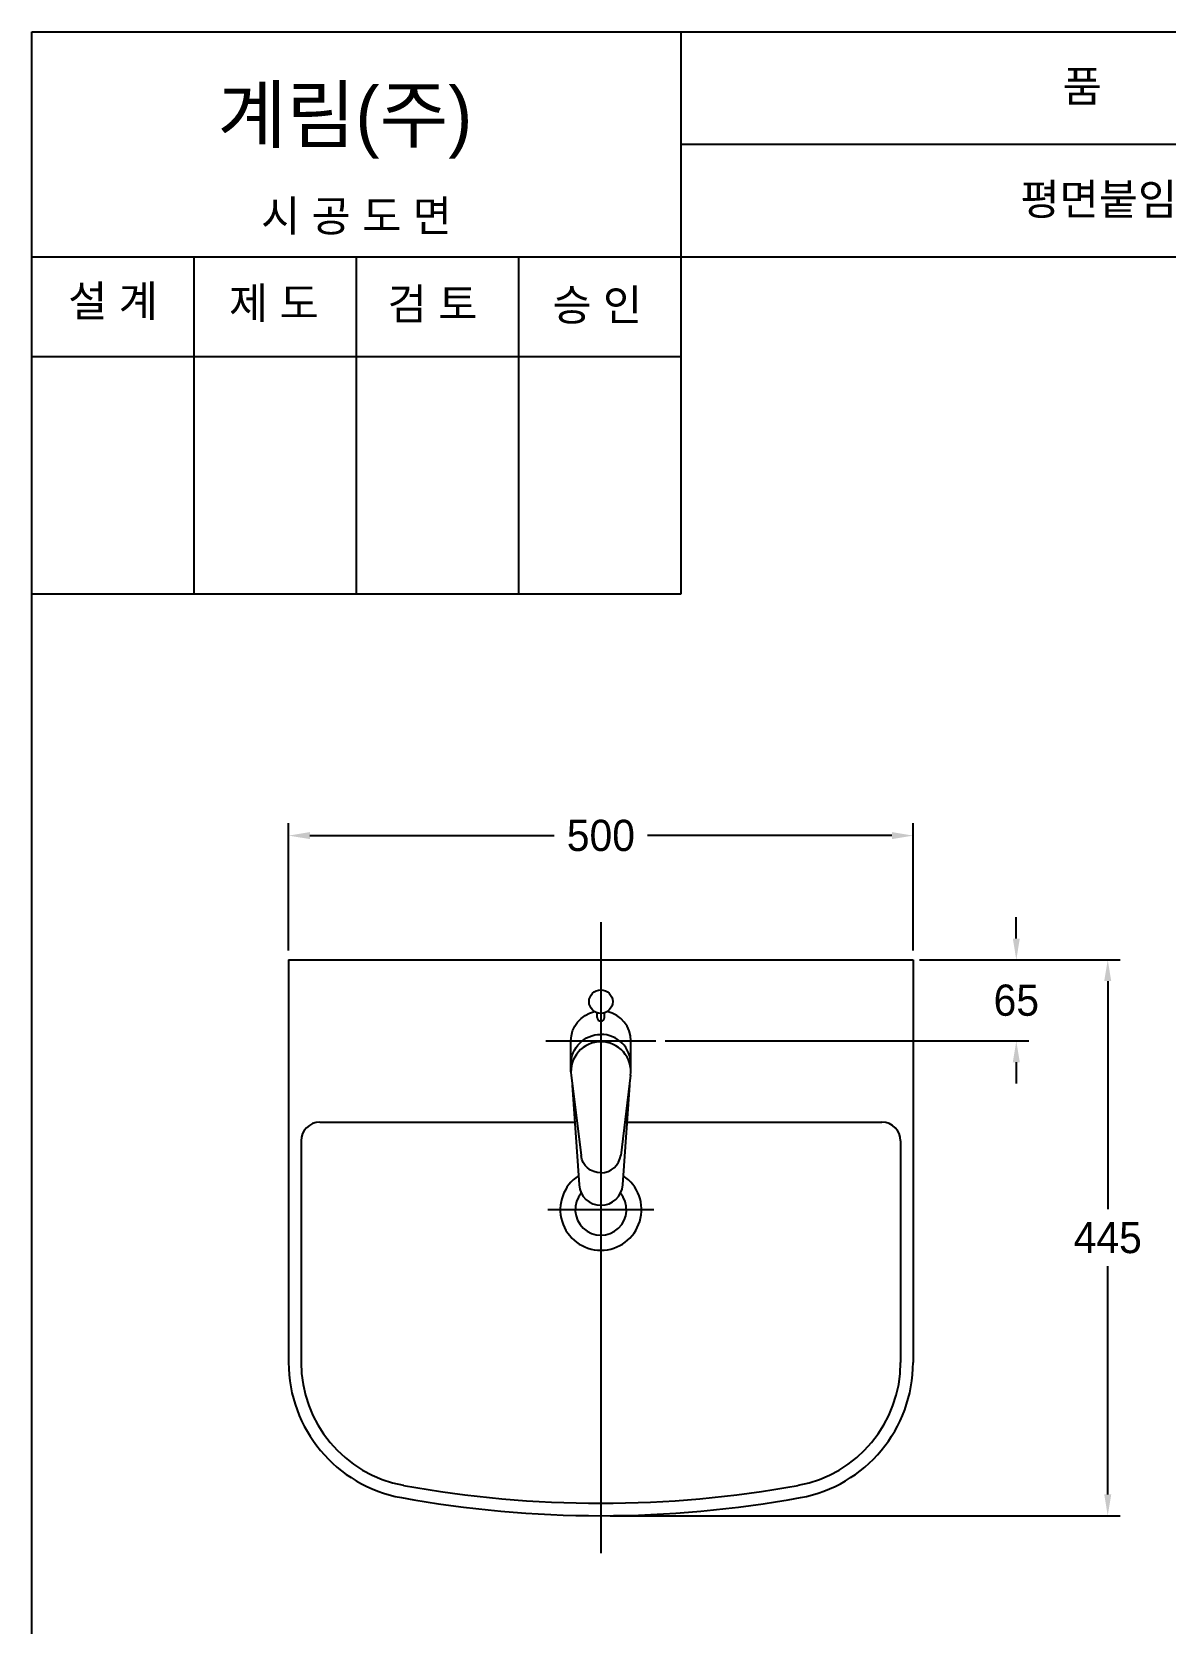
# Model space of a CAD drawing. Header units: millimetres. Extents: x 0 to 1800, y -67 to 2530.
# Drawn here: x 0 to 907, y 1256 to 2530 of the extents above; entities that cross this region are included whole.
import ezdxf
from ezdxf.enums import TextEntityAlignment as Align
from ezdxf.lldxf.tags import DXFTag

# ---------------------------------------------------------------- set-up
doc = ezdxf.new("R2010")
doc.units = ezdxf.units.MM
doc.layers.get('Defpoints').update_dxf_attribs({"color": 1})
for name, color, linetype in [('TEXT', 7, 'Continuous'), ('내부선 및 부속', 4, 'Continuous'), ('도각라인', 7, 'Continuous'), ('외형선', 3, 'Continuous'), ('중심선', 1, 'DASHED')]:
    doc.layers.add(name, color=color, linetype=linetype)
doc.styles.add('____', font='')
doc.styles.add('타이틀', font='H2GTRM.TTF', dxfattribs={"height": 25})
doc.styles.get('____').set_extended_font_data('굴림')
tags = doc.linetypes.add('DASHDOT', pattern=[70, 31, -13, 13, -13]).pattern_tags.tags
tags[10:11] = [DXFTag(74, 4), DXFTag(75, 0), DXFTag(340, '0'), DXFTag(46, 0.0), DXFTag(50, 0.0), DXFTag(44, 0.0), DXFTag(45, 0.0)]
tags[8:9] = [DXFTag(74, 4), DXFTag(75, 0), DXFTag(340, '0'), DXFTag(46, 0.0), DXFTag(50, 0.0), DXFTag(44, 0.0), DXFTag(45, 0.0)]
tags[6:7] = [DXFTag(74, 4), DXFTag(75, 0), DXFTag(340, '0'), DXFTag(46, 0.0), DXFTag(50, 0.0), DXFTag(44, 0.0), DXFTag(45, 0.0)]
tags[4:5] = [DXFTag(74, 4), DXFTag(75, 0), DXFTag(340, '0'), DXFTag(46, 0.0), DXFTag(50, 0.0), DXFTag(44, 0.0), DXFTag(45, 0.0)]
tags = doc.linetypes.add('DASHED', pattern=[25.72, 12.86, -12.86]).pattern_tags.tags
tags[6:7] = [DXFTag(74, 4), DXFTag(75, 0), DXFTag(340, '0'), DXFTag(46, 0.0), DXFTag(50, 0.0), DXFTag(44, 0.0), DXFTag(45, 0.0)]
tags[4:5] = [DXFTag(74, 4), DXFTag(75, 0), DXFTag(340, '0'), DXFTag(46, 0.0), DXFTag(50, 0.0), DXFTag(44, 0.0), DXFTag(45, 0.0)]
doc.dimstyles.new('MSADIM', dxfattribs={"dimtxt": 33, "dimasz": 17, "dimexe": 10, "dimexo": 7.5, "dimgap": 10, "dimtad": 0, "dimtih": 1, "dimtoh": 1, "dimdec": 0, "dimzin": 1, "dimdsep": 46, "dimtxsty": '____', "dimcen": 11.25, "dimadec": 0, "dimazin": 0, "dimtfac": 1, "dimtdec": 0, "dimtix": 1, "dimtmove": 0, "dimatfit": 3, "dimfxl": 0, "dimtolj": 1, "dimtzin": 1, "dimarcsym": 0})

# ---------------------------------------------------------------- blocks, each defined once
blk = doc.blocks.new('*D2')
at = {"color": 0, "lineweight": -2}
for p, q in [((788.2, 1804.2), (788.2, 1821.2)), ((710.6, 1787.2), (798.2, 1787.2)), ((507.1, 1722.2), (798.2, 1722.2)), ((788.2, 1705.2), (788.2, 1688.2))]:
    blk.add_line(p, q, dxfattribs=at)
at = {"color": 0}
for points in [[(785.4, 1804.2), (791, 1804.2), (788.2, 1787.2)], [(785.4, 1705.2), (791, 1705.2), (788.2, 1722.2)]]:
    blk.add_solid(points, dxfattribs=at)
at = {"layer": 'Defpoints', "color": 0}
for p in [(703.1, 1787.2), (499.6, 1722.2), (788.2, 1722.2)]:
    blk.add_point(p, dxfattribs=at)
at = {"color": 0, "insert": (788.2, 1754.7), "char_height": 25, "attachment_point": 5, "style": '____'}
blk.add_mtext('\\A1;65', dxfattribs=at)
blk = doc.blocks.new('*D3')
at = {"color": 0, "lineweight": -2}
for p, q in [((205.6, 1794.7), (205.6, 1896.6)), ((222.6, 1886.6), (418.2, 1886.6)), ((688.6, 1886.6), (492.9, 1886.6)), ((705.6, 1794.7), (705.6, 1896.6))]:
    blk.add_line(p, q, dxfattribs=at)
at = {"color": 0}
for points in [[(222.6, 1889.4), (222.6, 1883.8), (205.6, 1886.6)], [(688.6, 1889.4), (688.6, 1883.8), (705.6, 1886.6)]]:
    blk.add_solid(points, dxfattribs=at)
at = {"layer": 'Defpoints', "color": 0}
for p in [(705.6, 1886.6), (205.6, 1787.2), (705.6, 1787.2)]:
    blk.add_point(p, dxfattribs=at)
at = {"color": 0, "insert": (455.6, 1886.6), "char_height": 25, "attachment_point": 5, "style": '____'}
blk.add_mtext('\\A1;500', dxfattribs=at)
blk = doc.blocks.new('*D4')
at = {"color": 0, "lineweight": -2}
for p, q in [((710.6, 1787.2), (871.4, 1787.2)), ((861.4, 1770.2), (861.4, 1587.5)), ((861.4, 1359.2), (861.4, 1541.9)), ((463.1, 1342.2), (871.4, 1342.2))]:
    blk.add_line(p, q, dxfattribs=at)
at = {"color": 0}
for points in [[(858.6, 1770.2), (864.2, 1770.2), (861.4, 1787.2)], [(858.6, 1359.2), (864.2, 1359.2), (861.4, 1342.2)]]:
    blk.add_solid(points, dxfattribs=at)
at = {"layer": 'Defpoints', "color": 0}
for p in [(703.1, 1787.2), (455.6, 1342.2), (861.4, 1342.2)]:
    blk.add_point(p, dxfattribs=at)
at = {"color": 0, "insert": (861.4, 1564.7), "char_height": 25, "attachment_point": 5, "style": '____'}
blk.add_mtext('\\A1;445', dxfattribs=at)

msp = doc.modelspace()

# ---------------------------------------------------------------- linework, layer by layer
at = {"layer": '내부선 및 부속', "linetype": 'Continuous'}
for p, q in [((452.6, 1741.1), (452.6, 1744.7)), ((458.6, 1741.1), (458.6, 1744.7)), ((431.6, 1697.6), (431.6, 1722.2)), ((479.6, 1697.6), (479.6, 1722.2)), ((431.8, 1694.7), (439.7, 1630.6)), ((479.4, 1694.7), (471.5, 1630.6)), ((432.7, 1686.8), (438.1, 1607.1)), ((478.4, 1686.8), (473, 1607.1)), ((230.6, 1657.2), (434.7, 1657.2)), ((476.4, 1657.2), (680.6, 1657.2)), ((215.6, 1642.2), (215.6, 1464.9)), ((695.6, 1642.2), (695.6, 1464.9))]:
    msp.add_line(p, q, dxfattribs=at)
at = {"layer": '내부선 및 부속', "linetype": 'Continuous', "flags": 128}
for points in [[(431.6, 1722.2, -0.353764), (450.6, 1745.7)], [(431.6, 1703.5, -0.414213), (455.6, 1727.5)], [(455.6, 1616.6, -0.37856), (439.7, 1630.6)]]:
    msp.add_lwpolyline(points, format="xyb", dxfattribs=at)
at = {"layer": '내부선 및 부속', "linetype": 'Continuous'}
msp.add_circle((455.6, 1753.7), 9.44, dxfattribs=at)
for centre, radius, start, end in [((455.6, 1722.2), 24, 0, 77.9277), ((455.6, 1741.1), 3, 180, 360), ((455.6, 1697.6), 24, 90.0001, 187.0619), ((455.6, 1703.5), 24, 0, 90), ((455.6, 1697.6), 24, 352.9381, 90), ((230.6, 1642.2), 15, 90, 180), ((680.6, 1642.2), 15, 0, 90), ((455.6, 1632.6), 16, 270, 352.9386), ((455.6, 1587.2), 32.5, 123.5199, 56.48), ((455.6, 1608.2), 17.5, 183.8617, 356.1383), ((455.6, 1587.2), 20.5, 139.787, 40.2128), ((315.6, 1464.9), 100, 180, 259.6601), ((595.6, 1464.9), 100, 280.3399, 0), ((455.6, 2232.2), 880, 259.6601, 280.3399)]:
    msp.add_arc(centre, radius, start, end, dxfattribs=at)
for points in [[(431.8, 1699.8), (431.8, 1699.8), (431.8, 1699.8)], [(479.4, 1699.8), (479.4, 1699.8), (479.4, 1699.8)]]:
    msp.add_rational_spline(points, [0.951478421688, 0.951479792595, 0.951481163502], degree=2, dxfattribs=at)
at = {"layer": '도각라인'}
for p, q in [((0, 0), (0, 2530)), ((0, 2530), (1800, 2530)), ((520, 2080), (520, 2530)), ((520, 2440), (1800, 2440)), ((0, 2350), (1800, 2350)), ((130, 2080), (130, 2350)), ((260, 2080), (260, 2350)), ((390, 2080), (390, 2350)), ((0, 2270), (520, 2270)), ((0, 2080), (520, 2080))]:
    msp.add_line(p, q, dxfattribs=at)
at = {"layer": '외형선'}
for p, q in [((205.6, 1787.2), (705.6, 1787.2)), ((205.6, 1787.2), (205.6, 1464.9)), ((705.6, 1787.2), (705.6, 1464.9))]:
    msp.add_line(p, q, dxfattribs=at)
for centre, radius, start, end in [((315.6, 1464.9), 110, 180, 259.6601), ((595.6, 1464.9), 110, 280.3399, 0), ((455.6, 2232.2), 890, 259.6601, 280.3399)]:
    msp.add_arc(centre, radius, start, end, dxfattribs=at)
at = {"layer": '중심선', "linetype": 'DASHDOT'}
for p, q in [((455.6, 1817.2), (455.6, 1312.2)), ((411.6, 1722.2), (499.6, 1722.2)), ((413.1, 1587.2), (498.1, 1587.2))]:
    msp.add_line(p, q, dxfattribs=at)

# ---------------------------------------------------------------- texts
at = {"layer": 'TEXT', "style": '타이틀'}
for s, p in [('품             명', (915.7, 2486.4)), ('평면붙임 세면기', (905.8, 2396)), ('시 공 도 면', (259.9, 2382.7)), ('설 계', (65, 2314.6)), ('제 도', (193.8, 2312.9)), ('검 토', (320.8, 2312.3)), ('승 인', (452.7, 2311.4))]:
    msp.add_text(s, height=25, dxfattribs=at).set_placement(p, align=Align.MIDDLE_CENTER)
msp.add_text('계림(주)', height=44, dxfattribs=at).set_placement((148.7, 2441.8))

# ---------------------------------------------------------------- dimensions: what is measured, and where the dimension line sits
dim = msp.add_linear_dim(base=(705.6, 1886.6), p1=(205.6, 1787.2), p2=(705.6, 1787.2), dimstyle='MSADIM', override={"dimtxt": 25, "dimtofl": 0})
dim.commit()
dim.dimension.update_dxf_attribs({"geometry": '*D3', "text_midpoint": (455.6, 1886.6)})
for base, p2, picture, middle in [((788.2, 1722.2), (499.6, 1722.2), '*D2', (788.2, 1754.7)), ((861.4, 1342.2), (455.6, 1342.2), '*D4', (861.4, 1564.7))]:
    dim = msp.add_linear_dim(base=base, p1=(703.1, 1787.2), p2=p2, angle=90, dimstyle='MSADIM', override={"dimtxt": 25, "dimtofl": 0})
    dim.commit()
    dim.dimension.update_dxf_attribs({"geometry": picture, "text_midpoint": middle})

doc.saveas('drawing.dxf')
